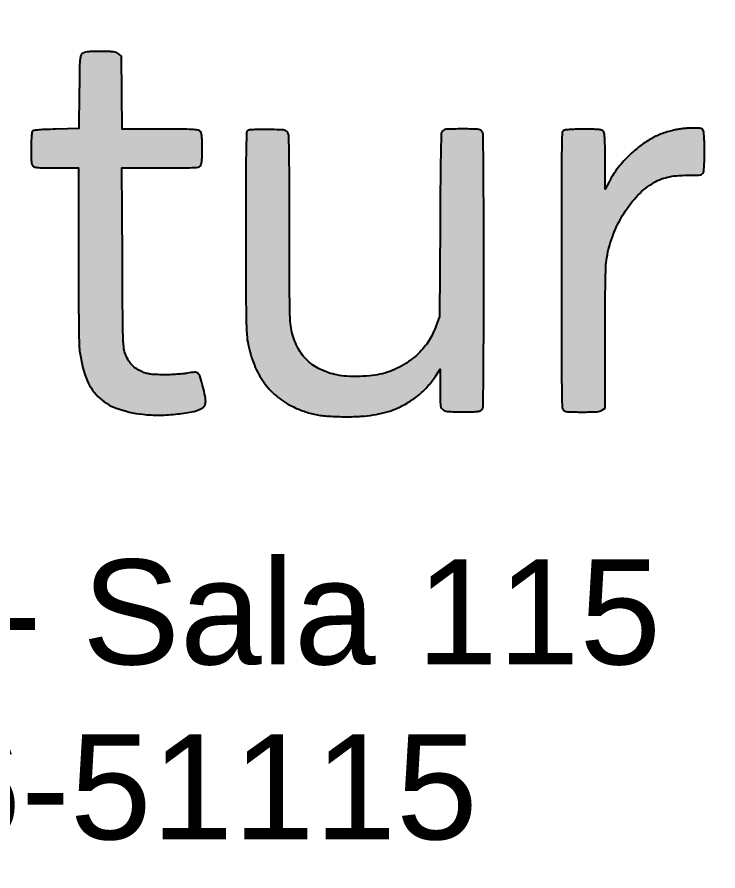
# Model space of a CAD drawing. Header units: millimetres. Extents: x -967 to 563, y -1588 to 506.
# Drawn here: x 132.7289 to 133.1164, y -279.7465 to -279.2742 of the extents above; entities that cross this region are included whole.
import ezdxf

# ---------------------------------------------------------------- set-up
doc = ezdxf.new("R2010")
doc.units = ezdxf.units.MM
doc.linetypes.add('CONTINU', pattern=[0])
doc.styles.add('TQS_ARIAL', font='arial.ttf')

# ---------------------------------------------------------------- blocks, each defined once
blk = doc.blocks.new('LOGO AVILLA BR')
h = blk.add_hatch(color=256)
h.dxf.hatch_style = 2
edge = h.paths.add_edge_path()
edge.add_arc((3.367435851109065, 0.3461754363375462), 0.004608964164654995, 129.6166103332337, 165.2824144933232)
edge.add_arc((3.386319334317477, 0.3412152968844708), 0.02413302423105635, 165.2825174495331, 175.747531450545)
edge.add_arc((3.496701252423918, 0.3330076992494213), 0.1348196652668801, 175.7475220555597, 179.2803291603866)
edge.add_arc((8.72037232854018, 0.2673877264045501), 5.358902885535247, 179.2802869849118, 179.528950570421)
edge.add_line((3.361650548298485, 0.3114447185996738), (3.36135316718827, 0.2752735685416638))
edge.add_line((3.36135316718827, 0.2752735685416638), (3.338699777553757, 0.2746707160407169))
edge.add_arc((3.366124961335942, -0.7558824429919895), 1.030918015313426, 91.52440122289833, 92.18925958326709)
edge.add_arc((3.330694951652362, 0.1709147733049718), 0.1034438292996239, 92.18923717077665, 95.7868874032213)
edge.add_arc((3.324457745126637, 0.2324583311371242), 0.04158502025942365, 95.78679197431106, 101.2632259232672)
edge.add_arc((3.316764853429959, 0.2710864870893914), 0.00219828372376869, 101.2631299244829, 147.7566921768718)
edge.add_arc((3.317461413210225, 0.2706471034584297), 0.00302184519848498, 147.7566780784906, 174.6466468676887)
edge.add_arc((3.486769407231748, 0.254781854239738), 0.1730715525559635, 174.6466490432092, 176.120505357162)
edge.add_arc((3.451461431221617, 0.2571763190573222), 0.13768247752311, 176.1205481816297, 178.3453879998995)
edge.add_arc((3.530161703952359, 0.254902919949231), 0.2164155790204887, 178.345380853887, 179.9308443721421)
edge.add_arc((3.729092855622866, 0.2546623776490549), 0.4153468761193844, 179.9307845590002, 181.0381887668422)
edge.add_arc((3.364739258609404, 0.2480595646562733), 0.05093345595484711, 181.0381082475683, 186.2321125588123)
edge.add_arc((3.332515905047217, 0.2445406886987911), 0.01851853650721822, 186.2320354673566, 195.3260585367419)
edge.add_arc((3.31827845525288, 0.2406387981919522), 0.003756093410857299, 195.3259964939914, 225.0000708889717)
edge.add_arc((3.318243797418575, 0.2406041374724168), 0.003707077791377218, 225.0000402938467, 258.309717695773)
edge.add_arc((3.323642945672844, 0.26669809192407), 0.03035375227050114, 258.3097816660899, 265.392721858948)
edge.add_arc((3.328446807609538, 0.3263084777835417), 0.0901573908873802, 265.3926566681189, 269.3252821346985)
edge.add_arc((3.33913423241259, 1.23378840325951), 0.9977002472808232, 269.3252589709459, 269.9999721212195)
edge.add_line((3.339133746955099, 0.2360881559788055), (3.360750314687323, 0.2360881559788055))
edge.add_line((3.360750314687323, 0.2360881559788055), (3.360750314687323, 0.1501500441259935))
edge.add_arc((10.83238717742637, 0.1501565554001729), 7.471636862741876, 180.0000499312985, 180.2700275194829)
edge.add_arc((7.038480133628809, 0.1322816158287736), 3.677687710422806, 180.2701113474645, 180.7289353368165)
edge.add_arc((7.935260975617325, 0.1436943522815426), 4.574541170640141, 180.7289727398499, 181.0273689909399)
edge.add_arc((3.428741319270216, 0.06287945202718959), 0.06729695037140264, 181.0274002866281, 187.1469682157617)
edge.add_arc((3.485813128382489, 0.07003577151813545), 0.1248156803990633, 187.1470295108356, 199.878332354068)
edge.add_arc((3.416289084483509, 0.04489820195939842), 0.05088672745516368, 199.8783849938764, 224.7620172247497)
edge.add_arc((3.415205560295874, 0.04382366908444624), 0.04936073742762116, 224.7620398715025, 250.1182539268087)
edge.add_arc((3.437226129370202, 0.1047157954699998), 0.1141122356195908, 250.1183170346746, 263.6740234727684)
edge.add_arc((3.439546975937731, 0.1256518552744552), 0.1351765402345746, 263.6740757244935, 270.755871095733)
edge.add_arc((3.438905184083922, 0.1742895866645995), 0.1838185057741713, 270.755903604758, 276.3803030235511)
edge.add_arc((3.440391718181871, 0.1609960748327808), 0.1704421370425626, 276.3802845962259, 281.8381652745567)
edge.add_arc((3.469853019926347, 0.02044078821188577), 0.02683239887155211, 281.8380659906771, 303.2338763031964)
edge.add_arc((3.481644385229259, 0.002444936602387315), 0.005317590695376839, 303.2338064732224, 337.2221489295509)
edge.add_arc((3.478395867599687, 0.003809017429418304), 0.008840882237719167, 337.2221058918217, 360.454703653082)
edge.add_arc((3.4597445183216, 0.003660961114519523), 0.02749281914960346, 0.4547759341466311, 12.02624356497486)
edge.add_arc((3.254884340157105, -0.03998173004291061), 0.2369501586940636, 12.02629881604182, 14.39780107637091)
edge.add_arc((3.290140632562014, -0.03093119453416193), 0.2005507308546546, 14.39788396515265, 17.29300028892866)
edge.add_arc((3.474654704562738, 0.02651381009779641), 0.007301225490614173, 17.29301182846748, 49.16628350739906)
edge.add_arc((3.476438896376436, 0.02857836502437294), 0.004572539456465542, 49.16623239992679, 94.04598797713986)
edge.add_arc((3.48033830195422, -0.0265489200928215), 0.05983756391364306, 94.04604906808558, 100.8910878165238)
edge.add_arc((3.459412302061963, 0.0822090130988613), 0.05091524870807422, 275.90698557686085, 280.8911616622187, ccw=False)
edge.add_arc((3.446139438740289, 0.2104927189814418), 0.1798837646168476, 273.9590470064812, 275.90705659626565, ccw=False)
edge.add_arc((3.444924858926896, 0.2280404396876747), 0.1974734691650236, 272.03513664063314, 273.95908372015094, ccw=False)
edge.add_arc((3.446623652636958, 0.1802303331985655), 0.1496331913382089, 269.6664332402269, 272.03518559726075, ccw=False)
edge.add_arc((3.447382469924037, 0.3105783541728755), 0.2799834210103926, 268.04912636108276, 269.66644477737555, ccw=False)
edge.add_arc((3.439685734963575, 0.08461723645305597), 0.05389125739069696, 262.5662494167316, 268.04909682526727, ccw=False)
edge.add_arc((3.436778604599738, 0.06233643834735858), 0.03142160293899649, 254.9338599012293, 262.5662726035191, ccw=False)
edge.add_arc((3.439103690753541, 0.07097403861185114), 0.04036666660285112, 248.6084657384235, 254.9339174314483, ccw=False)
edge.add_arc((3.435440622267635, 0.06162291254008778), 0.03032367752876137, 236.4335704852871, 248.6084587636906, ccw=False)
edge.add_arc((3.433414412505414, 0.0585692688662931), 0.02665894483930742, 223.0239477298603, 236.43348402060252, ccw=False)
edge.add_arc((3.434722609352349, 0.05979018017286819), 0.02844835910339605, 210.0867615112501, 223.0239114442086, ccw=False)
edge.add_arc((3.444152196199099, 0.06525344407162947), 0.03934626534849377, 199.941541050292, 210.0868044550005, ccw=False)
edge.add_arc((3.430326593096311, 0.06023730327386545), 0.02463881928676612, 184.5968624262403, 199.9415369593682, ccw=False)
edge.add_arc((3.635416920815231, 0.07672715927658658), 0.2303909951558155, 181.6295611739042, 184.5968583707039, ccw=False)
edge.add_arc((4.374852239817358, 0.09776262245678424), 0.9701254621768325, 180.3564241010971, 181.6295232268774, ccw=False)
edge.add_arc((32.83117555139668, 0.2747550122628155), 29.42699919628812, 180.2484199582639, 180.3563651988844, ccw=False)
edge.add_line((3.404452949268148, 0.1471674120861763), (3.404067439562226, 0.2360881559788055))
edge.add_line((3.404067439562226, 0.2360881559788055), (3.44200515241792, 0.2360881559788055))
edge.add_arc((3.442007075770846, 4.036793770044952), 3.800705614066639, 269.9999710053825, 270.3231189876862)
edge.add_arc((3.462067916874645, 0.4796212845707402), 0.2434765620149444, 270.3231215709127, 272.723268616482)
edge.add_arc((3.469426130720251, 0.3249248029480185), 0.0886051807418343, 272.7233024410683, 276.6013981628694)
edge.add_arc((3.479180286309003, 0.2406400924528356), 0.003757929905367437, 276.6014352127567, 315.0000226567263)
edge.add_arc((3.479183532015725, 0.2406368483140255), 0.00375334089158334, 315.0000057599685, 344.8169483092295)
edge.add_arc((3.464477930525192, 0.2446276047919014), 0.01899082271976512, 344.8169375828297, 353.7844190735992)
edge.add_arc((3.431409836912565, 0.2482291090024802), 0.05225446124221666, 353.7843528295652, 358.91146959587)
edge.add_arc((3.055123189404128, 0.255379245852609), 0.4286090354804917, 358.9114137963768, 360.000025419908)
edge.add_arc((3.055123189404128, 0.2553796261669135), 0.4286090354804917, 359.999974580092, 361.0885862036232)
edge.add_arc((3.431409836912565, 0.2625297630170422), 0.05225446124221666, 1.088530404129929, 6.215647170434815)
edge.add_arc((3.464477930525277, 0.2661312672276068), 0.01899082271967582, 6.215580926451777, 15.18306241722123)
edge.add_arc((3.479183532015696, 0.2701220237054827), 0.003753340891607258, 15.1830516905596, 44.99999423982094)
edge.add_arc((3.479180664673379, 0.2701191558938518), 0.003757396257868704, 44.99999930632475, 83.37964767098816)
edge.add_arc((3.46945414886639, 0.1863152504399181), 0.08812385688693451, 83.3797090672978, 87.27017712286835)
edge.add_arc((3.462108399715618, 0.03224833504989988), 0.2423657916788778, 87.27023271747609, 89.67587955325759)
edge.add_arc((3.442098922729087, -3.505309832953046), 3.779980548993913, 89.67591886055504, 89.99998357350324)
edge.add_line((3.442100006436107, 0.2746707160407169), (3.404257146392894, 0.2746707160407169))
edge.add_line((3.404257146392894, 0.2746707160407169), (3.403904993721568, 0.3109497935762704))
edge.add_line((3.403904993721568, 0.3109497935762704), (3.403552842255976, 0.3472288711118381))
edge.add_line((3.403552842255976, 0.3472288711118381), (3.400706433178669, 0.3495323536381534))
edge.add_arc((3.396045800633544, 0.3437732277916012), 0.007408712859681774, 51.01812415334707, 70.49338731787614)
edge.add_arc((3.393955747354426, 0.3378733087029246), 0.01366789555091968, 70.49332407226608, 82.80761537020273)
edge.add_arc((3.390400651530882, 0.3097017369317427), 0.04206289796989453, 82.80761166589102, 88.97344133536154)
edge.add_arc((3.382452716056122, -0.1338620854124457), 0.4856979215770212, 88.97346162585617, 89.999965947264)
edge.add_arc((3.382452617062427, -0.09533370351205406), 0.4471695396767025, 89.9999503292082, 91.07641551849012)
edge.add_arc((3.374937299495656, 0.3046461980856776), 0.04711904076405706, 91.07639972678398, 96.70194437102143)
edge.add_arc((3.371322441578172, 0.3354089883126647), 0.01614459225705326, 96.70193643556344, 107.2984526908647)
edge.add_arc((3.368291179221444, 0.3451421395291163), 0.005950339754917607, 107.2983452684361, 129.6166545476832)
h = blk.add_hatch(color=256)
h.dxf.hatch_style = 1
h.paths.add_polyline_path([(3.722400400271852, -0.003752156377416327, 0.1945610993137606), (3.727011134537008, -0.005885016098687856, 0.01223763640987), (3.742269374619525, -0.006258549409295711, 0.004008196337766921), (3.751527102109293, -0.006184351487831918, 0.02046997593325875), (3.756663013560541, -0.005891466828799707, 0.03645603425252703), (3.759822887244269, -0.005346518075953099, 0.1362690284641503), (3.761561105527818, -0.004363869604461001, 0.1931276120433865), (3.762766440240995, -0.001543241043222565, 0.002150935360245776), (3.763145725354946, 0.01954742018445188, 0.003093850946871163), (3.763403421987874, 0.05394268096499388, 0.0003259986833634348), (3.763455785333264, 0.1342060833153766, 0.0003259986833636151), (3.763403421987874, 0.2144694856658163, 0.003093850946824314), (3.763145725364836, 0.2488647464459035, 0.002150935360304155), (3.762766440241023, 0.2699554076740043, 0.1931276120439689), (3.761561105527818, 0.2727760362352285, 0.1897190508704774), (3.757292780768864, 0.2746332994416036, 0.009485189263023589), (3.74175375825601, 0.2748891812914707, 0.008923885589380402), (3.726149352354724, 0.2745715636560391, 0.2130399633448802), (3.722308021565993, 0.2726779268135004, 0.1662991799658105), (3.721335897693962, 0.2701217147095605, 0.002375999667294483), (3.720853897912775, 0.2535478416694872, 0.003778313192702609), (3.720429857487318, 0.2282547260278136, 0.0006260281024790339), (3.720042275411885, 0.1795329307792457), (3.719431350498894, 0.08838929324188882), (3.716250613465093, 0.07966890123958592, -0.02024404367782207), (3.712721448558966, 0.0710889864530202, -0.03400604542099257), (3.708996522302925, 0.06424947913264134, -0.03452432677221976), (3.704421154933556, 0.05804891921106048, -0.02165579509368851), (3.698288160999851, 0.05143961610686176, -0.0377016497315047), (3.690917978419577, 0.04518010772875414, -0.0299422795291318), (3.68211861669937, 0.03955420728732406, -0.02944740476226907), (3.672524424373421, 0.03491838517096824, -0.03270119977086405), (3.662779810558703, 0.03162570230399808, -0.04017698799437028), (3.653105466503206, 0.02986363743609388, -0.01802888849730495), (3.640201600421051, 0.02903927354974201, -0.01800702403430775), (3.627305127411034, 0.02914587792508883, -0.0413334494522634), (3.617678773481231, 0.03037402295443314, -0.05698404224632608), (3.601174782187627, 0.03590489828073373, -0.08060988484771325), (3.588389994438359, 0.04461541114112322, -0.08136641206855759), (3.579097397858135, 0.05685265019722863, -0.05924524558208553), (3.572928082684513, 0.07281800788875614, -0.04314998398380075), (3.571529125651978, 0.08126399934499773, -0.01360285673419167), (3.570880169535997, 0.09405426062592426, -0.00536586791463661), (3.570589881011472, 0.1168044098650256, -0.0004590710837379582), (3.570525208918838, 0.1750998820960348, 0.0006868837149698584), (3.57045122974435, 0.2223706037213873, 0.003279953408937511), (3.570194807551275, 0.2493654102646303, 0.002050999994212422), (3.569824986474657, 0.2677059207130981, 0.1113799803094911), (3.568984044627484, 0.2710536010349216, 0.118297), (3.567488972836486, 0.2728162235886344, 0.1167849352441517), (3.565349934067768, 0.2737188985386894, 0.03551694239373152), (3.561284540964778, 0.2741095855594153, 0.002299945741793444), (3.549409400930244, 0.2743495262015898, 0.005744889184841286), (3.541933561648733, 0.2743802745410449, 0.01010270498778997), (3.535755143739266, 0.2742098220894178, 0.007772995813135975), (3.530877505358916, 0.2739004938872682, 0.1141152434705086), (3.529247588707619, 0.2733853404636477, 0.2540751352156607), (3.527877986136446, 0.271099465841985, 0.005391254496357747), (3.527451363164602, 0.2575162477468496, 0.00480622139218522), (3.527191736291769, 0.2339211873017604, 0.0003869892718093971), (3.527153444302115, 0.1718244447258712, 0.0004659971919224367), (3.527220002106958, 0.1107510255544639, 0.004595002072702267), (3.527508200223764, 0.08504705676486424, 0.01067621641654298), (3.528125879731761, 0.07026210302730362, 0.03512095576836244), (3.529423213970489, 0.06058869591632288, 0.04495429237141957), (3.535580213292974, 0.04020779602696223, 0.05890440560777307), (3.544913196329901, 0.02316037130653115, 0.06251077216019078), (3.557444888588662, 0.009530116610591222, 0.06075624822495575), (3.573069183516964, -0.0007319488055799184, 0.03012953556434364), (3.584926387138694, -0.005738635425927896, 0.03693863716817874), (3.596527332255391, -0.008892575754657628, 0.03207885538911834), (3.609715581249759, -0.01058289814200464, 0.01583432341784036), (3.626606569169098, -0.01111805057622917, 0.0146086685730294), (3.641425812728414, -0.01068507015537534, 0.02418462272192634), (3.653864382597419, -0.00935175554904788, 0.02753412591805712), (3.66485512751953, -0.007006881908608875, 0.02966549771664095), (3.675242048768212, -0.00351204746051792, 0.03569723578534125), (3.687253720076484, 0.002368131009404806, 0.03803984258582013), (3.698038540769005, 0.009788469541362588, 0.03884671706562654), (3.707375034526592, 0.01859768339728873, 0.04077307531644259), (3.715070639575714, 0.02861031537453584), (3.720050405263692, 0.03631498222482321), (3.720050405263663, 0.01743973745470839, 0.01020007050228501), (3.720384678601732, 0.001055607575551676, 0.1800089439425767)])
h = blk.add_hatch(color=256)
h.dxf.hatch_style = 1
h.paths.add_polyline_path([(3.883688316261413, 0.2661660358254778, 0.02406324761564486), (3.883171388989808, 0.270744085959123, 0.1574940668337012), (3.882131605721213, 0.2727760362352285, 0.1654779658181431), (3.880042182151357, 0.2739638634090369, 0.03162689974971141), (3.872064961320859, 0.274596636092113, 0.003980930516708254), (3.862761162403473, 0.2746707160407027, 0.006489829093647027), (3.855837302756868, 0.274580845320969, 0.00924420377128513), (3.849690528790518, 0.2743074627676378, 0.006554478343944935), (3.844622748933432, 0.2739213483614975, 0.1009017932988247), (3.842953051208383, 0.2734225895139701, 0.2670254729670766), (3.841369931415045, 0.2708835274307546, 0.004705910163059251), (3.840930135848993, 0.2541253567521267, 0.003964640282737295), (3.840664107761626, 0.2242240533578723, 0.0002435306943976509), (3.840620907527779, 0.1342868080453883, 0.0003227388075377231), (3.840673260873047, 0.05419878722076987, 0.003078658066666599), (3.840930814477474, 0.01965847898379991, 0.002132783141793756), (3.841309903086312, -0.00154188196523819, 0.1931627192057403), (3.842515579467317, -0.004363863809217605, 0.1889550935521821), (3.84660929259627, -0.006152345860897412, 0.009482571660651131), (3.861489425416664, -0.006441400291691934, 0.01098949707816408), (3.876212283729274, -0.006124521359467394, 0.1428384681823356), (3.881346603518722, -0.004381620393473895), (3.884026285526659, -0.002504697811261281), (3.884026285524953, 0.06606072133220664, -0.001437001847746572), (3.88411038872934, 0.09532409114987672, -0.002745759055368878), (3.884374443116116, 0.1188165141817024, -0.002261821611628233), (3.884763206361868, 0.1371045003850924, -0.02811241556175761), (3.885331144548047, 0.1440160349992539, -0.05142259535444074), (3.890930168297274, 0.166801577649494, -0.04810232519241806), (3.901147541725891, 0.1885137400220032, -0.04988938499984397), (3.91484211437978, 0.2070744162397489, -0.06761235493624154), (3.930753420577247, 0.2204876456745666, -0.04021147277382427), (3.938186000417829, 0.2244046499240255, -0.04319269955636795), (3.945974527771625, 0.2269710495125565, -0.0375538615805409), (3.954980537822053, 0.2283958183669483, -0.02046007875148523), (3.966170922530665, 0.2288539259671438, 0.002927049145460002), (3.975662185491615, 0.2289094922154646, 0.04619688653035744), (3.978874328752568, 0.2292448836260093, 0.1486177688104328), (3.980552511675199, 0.2301431139834591, 0.10563), (3.981718233087832, 0.2319466798676615, 0.07023926303837368), (3.982180716854458, 0.2339854118460067, 0.006320871447360345), (3.982548490001903, 0.2392169606060719, 0.008128113485153023), (3.982808226865814, 0.2455045176863706, 0.006257506333890221), (3.982894095685282, 0.2523651735049128, 0.006257506333864665), (3.982808226866041, 0.2592258293234693, 0.008128113485350768), (3.982548489999886, 0.2655133864038248, 0.006320871447119067), (3.982180716854458, 0.2707449351638189, 0.07023926303917188), (3.981718233087832, 0.2727836671421642, 0.07745403885873456), (3.980711380759175, 0.2745506804659925, 0.2342916514968963), (3.978742113816509, 0.2757410317406226, 0.007692422415311093), (3.971168139987867, 0.2757781241142112, 0.01466041220396004), (3.966971273460445, 0.2756109755279681, 0.009273239957401692), (3.962090835712161, 0.2751820048667497, 0.00931227852118335), (3.95730631483795, 0.2745815799333116, 0.01692035623696015), (3.953427457576197, 0.2738865521139786, 0.03298366864104665), (3.941267521677787, 0.270428281190263, 0.03916161852832506), (3.930374746357671, 0.2655467456910827, 0.03755541064576902), (3.92001715199379, 0.2588394284995417, 0.02663336796700233), (3.90945127554258, 0.2498856244252892, 0.01598698912262967), (3.902788435585535, 0.2431850276518333, 0.02243849295714264), (3.897317129096081, 0.2367643217164215, 0.02307975016691345), (3.892562833804021, 0.2300297613849978, 0.01854218273618032), (3.888066402328235, 0.2223815551819825), (3.884081055882092, 0.2149883184449664), (3.884053671620194, 0.2429339030675095, 0.002089121011062041), (3.883973802743412, 0.2584177835921935, 0.01374698065120735)])
at = {"color": 50, "linetype": 'CONTINU', "ltscale": 0.05}
blk.add_lwpolyline([(3.384768393031607, 1.488122569217069, -1.6e-05), (3.598292344169124, 1.363093119934163, -0.072308)], format="xyb", dxfattribs=at)
for points in [[(3.364496957375735, 0.3497258524110975, 0.15689), (3.362978107876444, 0.34734636585857, 0.045694), (3.362252748513043, 0.3430047957681239, 0.015416), (3.36189222222049, 0.3347010740714751, 0.001085), (3.361650548298485, 0.3114447185996738), (3.36135316718827, 0.2752735685416638), (3.338699777553757, 0.2746707160407169, 0.002901), (3.326743387022191, 0.2742830999681445, 0.015699), (3.320264854323227, 0.2738314332287928, 0.0239), (3.316335495481667, 0.273242433072582, 0.205696), (3.314905566726225, 0.2722593060368439, 0.117871), (3.314452748538599, 0.2709290348283275, 0.006431), (3.314094438331836, 0.266491568990574, 0.009708), (3.313836360793289, 0.2611518198431213, 0.006918000000000001), (3.313746282572538, 0.2551641320618643, 0.004832), (3.313814162558486, 0.2471367820657662, 0.022667), (3.314106805248031, 0.2425304053971331, 0.039701), (3.314655937562634, 0.2396460226408266, 0.130206), (3.315622499417373, 0.2379828357842939, 0.146373), (3.317492664828762, 0.2369739548897059, 0.030915), (3.321204764068909, 0.2364424222510166, 0.017161), (3.327385134360782, 0.2361573381261195, 0.002944), (3.339133746955099, 0.2360881559788055), (3.360750314687323, 0.2360881559788055), (3.360750314687323, 0.1501500441259935, 0.001178), (3.360833291305539, 0.1149438378665906, 0.002002), (3.36109004980284, 0.08549415197983024, 0.001302), (3.361455187917016, 0.06167278023575307, 0.026708), (3.361967247214238, 0.05450670872792784, 0.055608), (3.368434367915313, 0.02759545266127361, 0.109004), (3.380157589567972, 0.009065617538723814, 0.111091), (3.398418962414809, -0.002594996675981065, 0.059217), (3.424652679789801, -0.008701622432852218, 0.03091), (3.441330232517601, -0.009512922037387739, 0.024546), (3.459332436662805, -0.008390380537960596, 0.023819), (3.475357588442563, -0.005820920693906828, 0.09362899999999999), (3.484558727223487, -0.002002914737786909, 0.149399), (3.486547272369052, 0.0003861824893220955, 0.10172), (3.487236471433732, 0.003879178605103561, 0.050533), (3.486633932416083, 0.009389356565975504, 0.010348), (3.484392535257427, 0.01893657005932425, 0.012633), (3.481625893211657, 0.02868416087262915, 0.139977), (3.479428727340974, 0.03203799331140544, 0.198367), (3.47611627108077, 0.03313950852130176, 0.029876), (3.469032431065472, 0.03221085644322841, -0.021751), (3.464652184369982, 0.03156411025165085, -0.0085), (3.458559231307845, 0.03103821910666227, -0.008395), (3.451937609156374, 0.0306915294847272, -0.010336), (3.445752517323683, 0.03059967767195815, -0.007056999999999999), (3.437851109243525, 0.03075721629322459, -0.023928), (3.43271329880406, 0.03117892849751058, -0.033315), (3.428611064773605, 0.03199490864886911, -0.027607), (3.424380384577887, 0.03338824305177468, -0.053173), (3.418674556866335, 0.03635584959586424, -0.058577), (3.413924895421019, 0.04037976464650228, -0.056509), (3.410107175217007, 0.04552870977167345, -0.044296), (3.40716508983067, 0.05183395975346627, -0.067054), (3.405767030269885, 0.05826264137341752, -0.012948), (3.405119101281713, 0.07017544446344459, -0.005555), (3.404745548552285, 0.09172773003349732, -0.000471), (3.404452949268148, 0.1471674120861763), (3.404067439562226, 0.2360881559788055), (3.44200515241792, 0.2360881559788055, 0.00141), (3.463441004261654, 0.2361485943534518, 0.010473), (3.473636002058527, 0.2364196898888906, 0.016923), (3.479612305573198, 0.2369070780503648, 0.169131), (3.481837545079088, 0.2379828357842939, 0.13084), (3.482805858823212, 0.2396538344035122, 0.039148), (3.48335711679573, 0.2425714741209219, 0.022375), (3.483654868057357, 0.2472364154985911, 0.00475), (3.483732224884591, 0.2553794360097612, 0.00475), (3.483654868057357, 0.2635224565209313, 0.022375), (3.48335711679573, 0.2681873978986005, 0.039148), (3.482805858823212, 0.271105037615996, 0.13084), (3.481837545079088, 0.2727760362352285, 0.169046), (3.479613854904073, 0.273851497365726, 0.016977), (3.473651168621785, 0.2743391061711975, 0.010497), (3.463479448165629, 0.2746102487291608, 0.001414), (3.442100006436107, 0.2746707160407169), (3.404257146392894, 0.2746707160407169), (3.403904993721568, 0.3109497935762704), (3.403552842255976, 0.3472288711118381), (3.400706433178669, 0.3495323536381534, 0.08518200000000001), (3.398519685804956, 0.3507567024565361, 0.053783), (3.395666986564635, 0.3514336563812179, 0.02691), (3.391154244946506, 0.3517578837189745, 0.004479), (3.382453004722123, 0.3518358361644829, 0.004697), (3.374052139373475, 0.3517569239778027, 0.024551), (3.369438298185202, 0.3514432598215649, 0.046269), (3.366521861761413, 0.3508233417719993, 0.097691)], [(3.529247588707619, 0.2733853404636477, 0.254075), (3.527877986196245, 0.2710994672588782, 0.005391), (3.527451376418185, 0.2575168905459009, 0.004806), (3.527191738697411, 0.2339229171765993, 0.000387), (3.527153444300779, 0.1718244531442821, 0.000466), (3.527220002834042, 0.1107506659477764, 0.004595), (3.527508207323478, 0.08504670882508947, 0.010676), (3.528125882761742, 0.07026205507652605, 0.035121), (3.529423226166614, 0.06058863682351046, 0.044954), (3.53558018407881, 0.04020786849007152, 0.05890599999999999), (3.54491345607093, 0.02316000637937066, 0.06250800000000001), (3.557444603765475, 0.009530357737432382, 0.06075700000000001), (3.573069056367672, -0.0007318858445586329, 0.03013), (3.584926440433009, -0.005738654235926788, 0.036938), (3.596527184160124, -0.008892547025624253, 0.032079), (3.609715490514645, -0.01058289238730481, 0.015836), (3.62660826761379, -0.01111805058094717, 0.014607), (3.641425817817577, -0.01068506985770057, 0.024183), (3.653863558339964, -0.009351884460201632, 0.027533), (3.664853878944399, -0.00700722107953311, 0.029669), (3.675242048768212, -0.00351204746051792, 0.035697), (3.687253643708999, 0.002368086611738818, 0.038042), (3.698039049925512, 0.009788880181119453, 0.038844), (3.707374870778011, 0.01859750290439877, 0.040774), (3.715070662749895, 0.02861035122954547), (3.720050405263692, 0.03631498222482321), (3.720050405263692, 0.01743962580847835, 0.0102), (3.72038467853551, 0.001055609197678109, 0.180009), (3.722400400271852, -0.003752156377416327, 0.194561), (3.727011131946938, -0.005885015971799135, 0.012238), (3.742269825496891, -0.006258549409935199, 0.004007999999999999), (3.751527099491284, -0.006184351529810783, 0.02047), (3.756663016973903, -0.005891466493565645, 0.036456), (3.759822887649023, -0.005346517975326037, 0.136269), (3.761561105527818, -0.004363869604461001, 0.193128), (3.7627664403783, -0.001543234882987576, 0.002153), (3.763146002341443, 0.0195676722284901, 0.003092), (3.763403421565016, 0.05394235679906956, 0.000326), (3.763455785333264, 0.1342060833153766, 0.000326), (3.763403421565016, 0.2144698098316979, 0.003092), (3.763146002341443, 0.2488444944022774, 0.002153), (3.7627664403783, 0.2699554015137693, 0.193128), (3.761561105527818, 0.2727760362352285, 0.189719), (3.757292782016236, 0.2746332993973795, 0.009484000000000001), (3.74175570806122, 0.2748891861699292, 0.008925), (3.726149353091074, 0.2745715636841766, 0.21304), (3.722308021565993, 0.2726779268135004, 0.166299), (3.721335897794063, 0.2701217176674362, 0.002376), (3.720853897928293, 0.2535478423070856, 0.003778), (3.720429876798931, 0.2282568234734015, 0.0006259999999999999), (3.720042304131738, 0.1795372154141006), (3.719431350498894, 0.08838929324188882), (3.71625060304163, 0.07966887266233869, -0.020244), (3.712721444215759, 0.07108897700078387, -0.034006), (3.708996522302925, 0.06424947913264134, -0.034524), (3.704421202183738, 0.05804897477290183, -0.021656), (3.698288152196056, 0.05143960740707598, -0.037702), (3.690917895751824, 0.04518004761634131, -0.029947), (3.68211708961411, 0.03955335514689295, -0.029443), (3.672524281180415, 0.03491832610461643, -0.03270199999999999), (3.662779417671771, 0.03162559758966665, -0.040175), (3.653105546073704, 0.02986364540791442, -0.018029), (3.640201600421051, 0.02903927354974201, -0.018007), (3.627305144607902, 0.02914587716318806, -0.041333), (3.617678893534588, 0.03037399742682112, -0.056985), (3.601174628346826, 0.03590497018186056, -0.080609), (3.588389994438359, 0.04461541114112322, -0.081366), (3.579097434281323, 0.0568525814306895, -0.05924600000000001), (3.572928047961966, 0.07281814365212824, -0.043149), (3.571529129939222, 0.081263944420499, -0.013603), (3.570880167661869, 0.09405434039314287, -0.005365999999999999), (3.570589879714163, 0.1168050497126387, -0.000459), (3.570525210520714, 0.1750914953198901, 0.000687), (3.570451230873203, 0.2223702195881003, 0.00328), (3.570194807561904, 0.2493654096027456, 0.002051), (3.569824986489465, 0.2677059201030687, 0.11138), (3.568984044627484, 0.2710536010349216, 0.118297), (3.567488972836486, 0.2728162235886344, 0.116785), (3.565349932798284, 0.2737188987524348, 0.035517), (3.561284533055669, 0.2741095857556246, 0.0023), (3.54940911284919, 0.2743495306966537, 0.005745), (3.5419331293391, 0.2743802713513759, 0.010102), (3.535755142725947, 0.2742098220409588, 0.007773), (3.530877501723182, 0.2739004935998963, 0.114115)], [(3.953427519077167, 0.2738865652957116, 0.032985), (3.941267100350899, 0.2704281307137961, 0.03916), (3.930374786683217, 0.2655467676996892, 0.037556), (3.920017034385182, 0.2588393391403514, 0.026634), (3.909450929028594, 0.2498852975425194, 0.015986), (3.902788509437016, 0.2431851068303104, 0.022435), (3.897318001582107, 0.2367654438837832, 0.023084), (3.892562781836745, 0.2300296800511745, 0.018542), (3.88806639801831, 0.2223815471866004), (3.884081055882092, 0.2149883184449664), (3.884053670704361, 0.2429348374373461, 0.002089), (3.883973802393626, 0.2584178210545645, 0.013747), (3.883688313151879, 0.2661660841024656, 0.024063), (3.883171388834967, 0.270744086915272, 0.157494), (3.882131605721213, 0.2727760362352285, 0.136483), (3.880390694297432, 0.2737592416418124, 0.036345), (3.877220608889559, 0.2743039309334705, 0.020397), (3.872065022741253, 0.2745966351139657, 0.003981), (3.862761061437709, 0.2746707160407169, 0.006490000000000001), (3.855837019534874, 0.2745808379670223, 0.009242), (3.849691709938696, 0.2743075371971315, 0.006556), (3.844622752489045, 0.2739213486793233, 0.100902), (3.842953051208383, 0.2734225895139701, 0.267025), (3.841369931603936, 0.2708835327272539, 0.004705), (3.840930190492742, 0.2541286038810142, 0.003965), (3.840664108278702, 0.2242245878525324, 0.000242), (3.840620905457087, 0.1348526365941467, 0.000325), (3.840673254756837, 0.05420349803401336, 0.003078), (3.840930649866351, 0.01967057191616561, 0.002134), (3.841309903169019, -0.001541885699083423, 0.193163), (3.842515585262532, -0.004363869604461001, 0.188955), (3.846609298575771, -0.006152346090544825, 0.009483), (3.861490103681092, -0.006441400602000158, 0.010989), (3.876212295882056, -0.00612452083051096, 0.142838), (3.881346598925631, -0.004381623610584029), (3.884026285526659, -0.002504697811261281), (3.884026285526659, 0.06606487418859786, -0.001437), (3.884110412387514, 0.09532820631025629, -0.002747), (3.884374689661144, 0.118831245408316, -0.00226), (3.884763206395348, 0.1371045016836234, -0.028113), (3.885331164587825, 0.1440161790817172, -0.051424), (3.890930433297001, 0.1668023180426559, -0.048103), (3.901148115227869, 0.1885147055628096, -0.049887), (3.914842128019927, 0.2070744313180626, -0.067612), (3.930753345499767, 0.2204875980383179, -0.04020899999999999), (3.938185443759266, 0.2244044115193589, -0.043198), (3.945974917804108, 0.2269711416472688, -0.037553), (3.954980728757647, 0.2283958340258891, -0.02046), (3.966171070999081, 0.2288539259672007, 0.002927), (3.975662174598739, 0.2289094920879222, 0.046197), (3.978874325848466, 0.2292448830483096, 0.148618), (3.980552511675199, 0.2301431139834591, 0.10563), (3.981718233087832, 0.2319466798676615, 0.070239), (3.982180716206784, 0.2339854040440343, 0.006325), (3.982548686522051, 0.2392203726039952, 0.008123), (3.982808213317981, 0.2455039765638674, 0.006258), (3.982894095685282, 0.2523651735049128, 0.006258), (3.982808213317981, 0.2592263704459867, 0.008123), (3.982548686522051, 0.2655099744058589, 0.006325), (3.982180716206784, 0.2707449429658197, 0.070239), (3.981718233087832, 0.2727836671421642, 0.077454), (3.980711381394798, 0.2745506796678399, 0.156692), (3.979392477573015, 0.2754288392318216, 0.065874), (3.977060374021363, 0.2757693978438596, 0.005984000000000001), (3.971168314320948, 0.2757781259423382, 0.014662), (3.966970993571181, 0.275610956149535, 0.009274), (3.962090157450177, 0.2751819325501259, 0.009311), (3.957306294976746, 0.274581577064211, 0.01692)]]:
    blk.add_lwpolyline(points, format="xyb", close=True)
at = {"linetype": 'CONTINU', "ltscale": 0.05, "insert": (0.06550507847722997, -0.1529460222371171), "char_height": 0.104298304413433, "width": 4.444187746362176, "attachment_point": 1, "style": 'TQS_ARIAL'}
blk.add_mtext('\\pxqc;Rua Francisco Ignácio de Carvalho, 370 - Sala 115\\P São José do Rio Preto/SP - (17) 3236-51115', dxfattribs=at)
blk = doc.blocks.new('LOGO AVILLA')
at = {"linetype": 'CONTINU'}
blk.add_blockref('LOGO AVILLA BR', (-0.001105512585212409, -0.5101263184174352), dxfattribs=at)
blk = doc.blocks.new('CARIMBO STORINI (LO) RO')
at = {"color": 7, "xscale": 0.5566025558282099, "yscale": 0.5566025558282099, "zscale": 0.5566025558282099}
blk.add_blockref('LOGO AVILLA', (141.0439586087591, 43.03688225006863), dxfattribs=at)

msp = doc.modelspace()

# ---------------------------------------------------------------- block references
msp.add_blockref('CARIMBO STORINI (LO) RO', (-10.15116960088892, -322.2420199122804))

doc.saveas('drawing.dxf')
